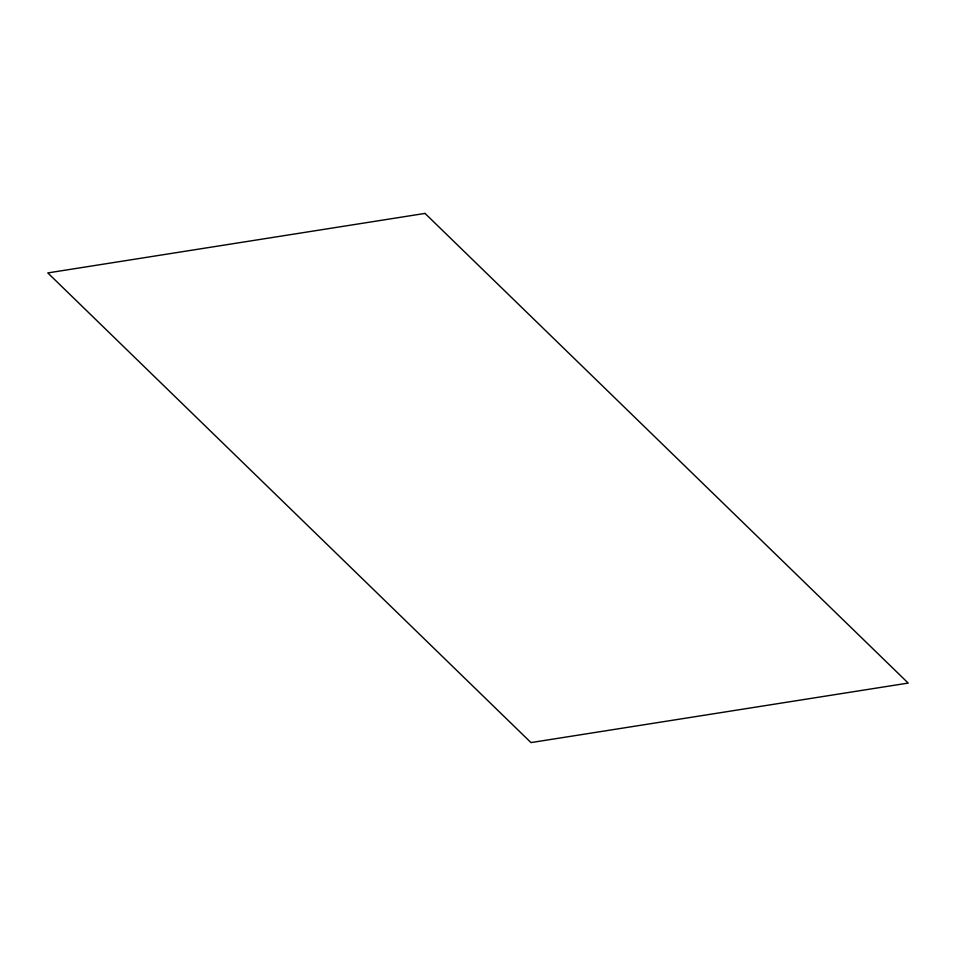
<?xml version="1.0" encoding="UTF-8"?>
<svg xmlns="http://www.w3.org/2000/svg" width="956" height="956" viewBox="0 0 956 956"><rect width="100%" height="100%" fill="white"/><g stroke="black" fill="none" stroke-linecap="round" stroke-linejoin="round"><path stroke-width="1.43" d="M425.026 213.415L47.8 272.926L530.974 742.585L908.2 683.074L425.026 213.415"/></g></svg>
